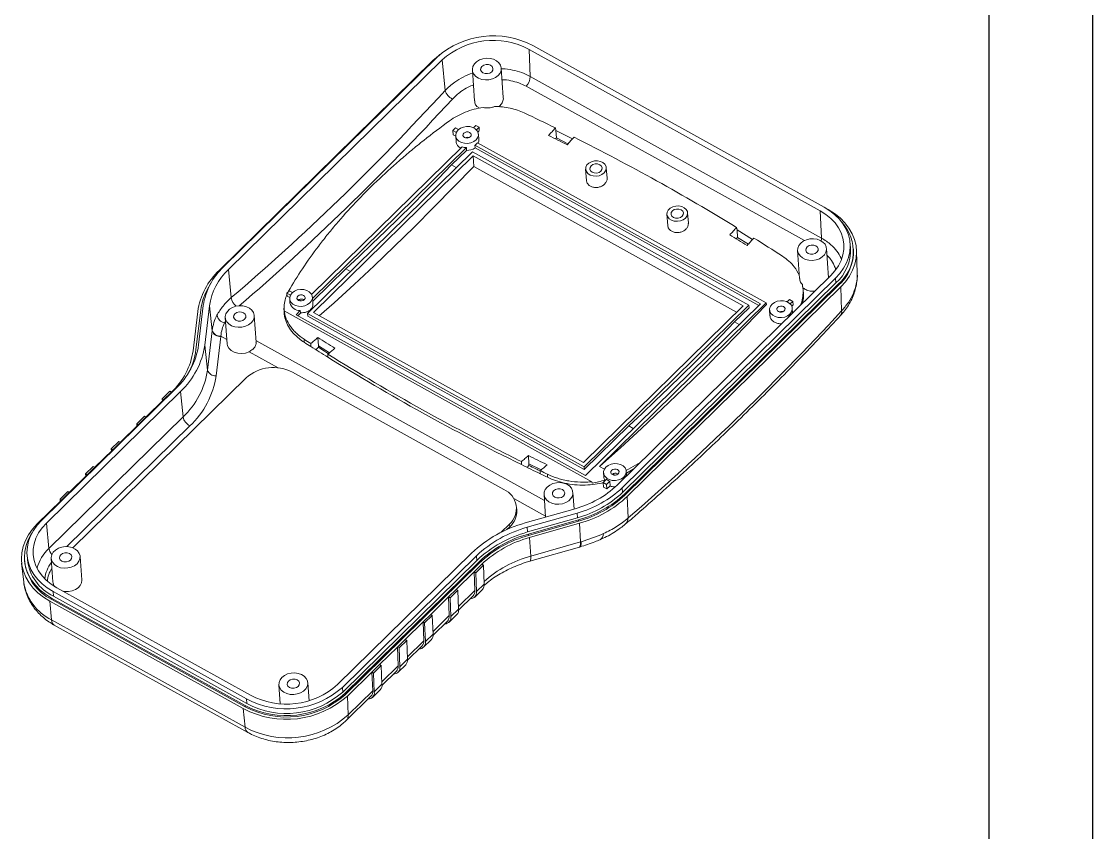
# Model space of a CAD drawing. Header units: inches. Extents: x 2685 to 4830, y 1126 to 1652.
# Drawn here: x 3300.7 to 3430.1, y 1240.7 to 1338.6 of the extents above; entities that cross this region are included whole.
import ezdxf

# ---------------------------------------------------------------- set-up
doc = ezdxf.new("R2010")
doc.units = ezdxf.units.IN
doc.header["$LTSCALE"] = 0.5

msp = doc.modelspace()

# ---------------------------------------------------------------- linework, layer by layer
for p, q in [((3430.088, 1652.384), (3430.088, 1125.657)), ((3417.547, 1639.843), (3417.547, 1138.198))]:
    msp.add_line(p, q)
at = {"color": 7, "linetype": 'Continuous', "lineweight": 15}
for p, q in [((3397.197, 1315.726), (3362.039, 1335.233)), ((3362.039, 1335.233), (3362.185, 1331.955)), ((3397.66, 1316.181), (3362.502, 1335.687)), ((3350.416, 1333.871), (3324.63, 1308.568)), ((3350.931, 1334.289), (3325.146, 1308.986)), ((3351.521, 1333.962), (3325.736, 1308.659)), ((3351.521, 1333.962), (3351.887, 1330.263)), ((3355.182, 1332.729), (3355.441, 1329.023)), ((3358.922, 1329.417), (3358.673, 1332.973)), ((3397.343, 1312.449), (3362.185, 1331.955)), ((3355.593, 1326.05), (3355.31, 1325.771)), ((3355.986, 1325.832), (3355.593, 1326.05)), ((3353.139, 1325.753), (3352.83, 1325.45)), ((3352.83, 1325.45), (3353.257, 1325.214)), ((3352.867, 1324.93), (3352.83, 1325.45)), ((3352.867, 1324.93), (3353.176, 1324.759)), ((3353.516, 1325.544), (3353.139, 1325.753)), ((3353.173, 1324.801), (3353.223, 1324.086)), ((3355.669, 1325.52), (3355.986, 1325.832)), ((3355.96, 1324.358), (3355.916, 1324.992)), ((3356.015, 1325.418), (3355.986, 1325.832)), ((3365.273, 1325.441), (3365.22, 1325.744)), ((3367.286, 1324.442), (3365.273, 1325.441)), ((3365.336, 1324.532), (3365.273, 1325.441)), ((3335.771, 1305.639), (3353.941, 1323.469)), ((3355.487, 1323.656), (3389.976, 1304.521)), ((3355.51, 1323.323), (3355.487, 1323.656)), ((3355.796, 1323.959), (3390.677, 1304.606)), ((3365.336, 1324.532), (3365.225, 1324.423)), ((3366.732, 1323.834), (3365.336, 1324.532)), ((3335.287, 1303.354), (3355.183, 1322.877)), ((3335.879, 1305.141), (3354.457, 1323.372)), ((3335.989, 1303.439), (3355.267, 1322.357)), ((3354.481, 1323.039), (3352.681, 1321.274)), ((3354.457, 1323.372), (3354.481, 1323.039)), ((3355.183, 1322.877), (3388.573, 1304.351)), ((3355.267, 1322.357), (3387.872, 1304.267)), ((3355.267, 1322.357), (3355.355, 1321.106)), ((3389.767, 1304.316), (3355.51, 1323.323)), ((3352.681, 1321.274), (3353.235, 1320.966)), ((3355.355, 1321.106), (3387.089, 1303.499)), ((3371.448, 1319.68), (3371.36, 1320.936)), ((3368.866, 1320.762), (3368.961, 1319.412)), ((3397.197, 1315.726), (3397.343, 1312.449)), ((3398.157, 1315.885), (3398.118, 1315.906)), ((3378.687, 1315.313), (3378.781, 1313.964)), ((3381.269, 1314.231), (3381.181, 1315.487)), ((3387.154, 1313.432), (3387.101, 1313.734)), ((3389.025, 1312.276), (3387.154, 1313.432)), ((3387.218, 1312.514), (3387.154, 1313.432)), ((3387.218, 1312.514), (3387.049, 1312.348)), ((3388.516, 1311.718), (3387.218, 1312.514)), ((3400.84, 1311.195), (3400.801, 1311.761)), ((3394.465, 1310.934), (3394.7, 1307.562)), ((3398.202, 1307.661), (3397.956, 1311.178)), ((3401.204, 1311.054), (3401.192, 1311.22)), ((3401.663, 1308.21), (3401.581, 1310.884)), ((3326.073, 1305.254), (3325.736, 1308.659)), ((3339.894, 1308.725), (3335.902, 1304.808)), ((3340.448, 1308.418), (3339.894, 1308.725)), ((3372.678, 1282.614), (3398.463, 1307.917)), ((3373.267, 1282.287), (3399.053, 1307.59)), ((3373.307, 1281.721), (3399.092, 1307.024)), ((3373.584, 1281.567), (3399.369, 1306.87)), ((3373.596, 1281.401), (3399.381, 1306.704)), ((3395.113, 1306.446), (3395.062, 1306.748)), ((3399.092, 1307.024), (3399.053, 1307.59)), ((3399.381, 1306.704), (3399.369, 1306.87)), ((3333.089, 1306.078), (3332.781, 1305.776)), ((3332.781, 1305.776), (3333.207, 1305.539)), ((3332.804, 1305.443), (3332.781, 1305.776)), ((3332.804, 1305.443), (3333.126, 1305.264)), ((3333.466, 1305.869), (3333.089, 1306.078)), ((3335.924, 1304.485), (3335.866, 1305.318)), ((3373.885, 1281.24), (3399.67, 1306.543)), ((3399.67, 1306.543), (3399.785, 1303.663)), ((3322.687, 1304.286), (3322.118, 1299.543)), ((3323.434, 1304.259), (3322.864, 1299.516)), ((3323.434, 1304.259), (3323.763, 1301.24)), ((3332.433, 1303.995), (3332.43, 1303.769)), ((3333.123, 1305.126), (3333.158, 1304.626)), ((3334.227, 1305.01), (3334.143, 1304.946)), ((3334.515, 1304.85), (3334.227, 1305.01)), ((3387.872, 1304.267), (3368.593, 1285.349)), ((3388.573, 1304.351), (3368.678, 1284.828)), ((3389.976, 1304.521), (3368.847, 1283.787)), ((3390.677, 1304.606), (3370.551, 1284.856)), ((3386.857, 1302.312), (3388.597, 1304.018)), ((3388.597, 1304.018), (3388.573, 1304.351)), ((3390.689, 1304.441), (3390.677, 1304.606)), ((3393.501, 1305.017), (3393.217, 1304.739)), ((3393.894, 1304.799), (3393.501, 1305.017)), ((3393.576, 1304.488), (3393.894, 1304.799)), ((3393.923, 1304.386), (3393.894, 1304.799)), ((3322.021, 1303.579), (3321.451, 1298.836)), ((3322.376, 1303.732), (3321.806, 1298.99)), ((3325.346, 1302.848), (3325.567, 1299.685)), ((3329.063, 1299.865), (3328.838, 1303.092)), ((3369.632, 1283.028), (3332.46, 1303.652)), ((3333.885, 1303.185), (3334.408, 1303.698)), ((3333.885, 1303.185), (3368.847, 1283.787)), ((3334.509, 1303.441), (3334.117, 1303.056)), ((3334.408, 1303.698), (3334.426, 1303.437)), ((3335.287, 1303.354), (3368.678, 1284.828)), ((3335.311, 1303.021), (3335.287, 1303.354)), ((3335.311, 1303.021), (3368.701, 1284.495)), ((3368.593, 1285.349), (3335.989, 1303.439)), ((3391.08, 1303.768), (3391.13, 1303.054)), ((3393.372, 1302.957), (3393.374, 1302.924)), ((3393.372, 1302.957), (3393.395, 1302.944)), ((3393.703, 1303.247), (3393.68, 1303.259)), ((3393.863, 1303.403), (3393.824, 1303.96)), ((3386.857, 1302.312), (3387.411, 1302.004)), ((3323.763, 1301.24), (3323.193, 1296.498)), ((3324.233, 1295.813), (3324.802, 1300.556)), ((3334.876, 1299.86), (3334.882, 1300.223)), ((3336.59, 1299.429), (3336.519, 1300.433)), ((3323.193, 1296.498), (3322.864, 1299.516)), ((3335.683, 1299.712), (3335.675, 1299.351)), ((3336.586, 1299.257), (3336.288, 1298.965)), ((3336.59, 1299.429), (3336.586, 1299.257)), ((3336.59, 1299.429), (3337.928, 1298.586)), ((3337.729, 1298.06), (3337.737, 1298.422)), ((3333.463, 1296.241), (3358.997, 1282.074)), ((3306.942, 1275.043), (3327.853, 1295.563)), ((3319.345, 1294.243), (3303.152, 1278.352)), ((3319.935, 1293.915), (3303.742, 1278.025)), ((3318.652, 1293.947), (3317.727, 1293.039)), ((3318.83, 1293.824), (3317.923, 1292.935)), ((3318.652, 1293.947), (3318.849, 1293.843)), ((3318.849, 1293.843), (3318.83, 1293.824)), ((3319.935, 1293.915), (3320.239, 1290.849)), ((3317.923, 1292.935), (3315.764, 1290.816)), ((3317.754, 1292.769), (3317.727, 1293.039)), ((3317.727, 1293.039), (3317.923, 1292.935)), ((3320.239, 1290.849), (3304.046, 1274.959)), ((3314.839, 1289.908), (3312.679, 1287.789)), ((3315.568, 1290.921), (3314.643, 1290.012)), ((3314.669, 1289.742), (3314.643, 1290.012)), ((3314.643, 1290.012), (3314.839, 1289.908)), ((3315.764, 1290.816), (3314.839, 1289.908)), ((3315.568, 1290.921), (3315.764, 1290.816)), ((3368.701, 1284.495), (3374.07, 1289.764)), ((3374.624, 1289.456), (3374.07, 1289.764)), ((3312.483, 1287.894), (3311.558, 1286.986)), ((3312.679, 1287.789), (3311.754, 1286.881)), ((3312.483, 1287.894), (3312.679, 1287.789)), ((3311.754, 1286.881), (3309.595, 1284.762)), ((3311.585, 1286.715), (3311.558, 1286.986)), ((3311.558, 1286.986), (3311.754, 1286.881)), ((3362.015, 1285.168), (3361.945, 1286.172)), ((3309.399, 1284.867), (3308.473, 1283.959)), ((3309.595, 1284.762), (3308.669, 1283.854)), ((3309.399, 1284.867), (3309.595, 1284.762)), ((3361.11, 1285.454), (3361.102, 1285.092)), ((3362.011, 1284.983), (3361.783, 1284.759)), ((3362.015, 1285.168), (3362.011, 1284.983)), ((3362.015, 1285.168), (3363.495, 1284.448)), ((3368.701, 1284.495), (3368.678, 1284.828)), ((3371.13, 1284.535), (3370.551, 1284.856)), ((3373.753, 1284.391), (3375.455, 1285.34)), ((3308.669, 1283.854), (3306.51, 1281.735)), ((3308.5, 1283.688), (3308.473, 1283.959)), ((3308.473, 1283.959), (3308.669, 1283.854)), ((3363.37, 1283.985), (3363.377, 1284.347)), ((3364.272, 1283.917), (3364.263, 1283.556)), ((3371.384, 1283.313), (3370.984, 1282.921)), ((3371.031, 1284.093), (3371.066, 1283.594)), ((3372.423, 1283.818), (3372.135, 1283.977)), ((3373.654, 1283.572), (3373.631, 1283.585)), ((3373.813, 1283.728), (3373.774, 1284.285)), ((3373.79, 1284.057), (3374.62, 1284.52)), ((3371.022, 1282.379), (3370.984, 1282.921)), ((3370.984, 1282.921), (3371.377, 1282.703)), ((3371.415, 1282.161), (3371.022, 1282.379)), ((3371.189, 1283.223), (3371.198, 1283.131)), ((3371.377, 1282.703), (3371.776, 1283.095)), ((3371.415, 1282.161), (3371.377, 1282.703)), ((3371.817, 1282.514), (3371.776, 1283.095)), ((3373.307, 1281.721), (3373.267, 1282.287)), ((3373.322, 1283.282), (3373.324, 1283.249)), ((3373.322, 1283.282), (3373.345, 1283.269)), ((3305.585, 1280.827), (3302.637, 1277.934)), ((3306.314, 1281.84), (3305.389, 1280.932)), ((3305.416, 1280.661), (3305.389, 1280.932)), ((3305.389, 1280.932), (3305.585, 1280.827)), ((3306.51, 1281.735), (3305.585, 1280.827)), ((3306.314, 1281.84), (3306.51, 1281.735)), ((3363.843, 1281.489), (3364.035, 1278.745)), ((3367.475, 1279.729), (3367.335, 1281.733)), ((3373.596, 1281.401), (3373.584, 1281.567)), ((3373.885, 1281.24), (3373.988, 1278.644)), ((3360.542, 1279.598), (3360.519, 1279.931)), ((3361.571, 1278.041), (3367.588, 1279.761)), ((3361.813, 1277.519), (3367.83, 1279.239)), ((3361.853, 1276.953), (3367.87, 1278.673)), ((3361.967, 1276.708), (3367.983, 1278.428)), ((3361.978, 1276.541), (3367.995, 1278.262)), ((3367.87, 1278.673), (3367.83, 1279.239)), ((3367.995, 1278.262), (3367.983, 1278.428)), ((3303.742, 1278.025), (3304.046, 1274.959)), ((3359.672, 1277.909), (3358.658, 1276.914)), ((3359.695, 1277.576), (3359.354, 1277.241)), ((3359.672, 1277.909), (3359.695, 1277.576)), ((3361.853, 1276.953), (3361.813, 1277.519)), ((3362.097, 1276.285), (3368.114, 1278.005)), ((3368.246, 1275.761), (3368.114, 1278.005)), ((3361.978, 1276.541), (3361.967, 1276.708)), ((3362.097, 1276.285), (3362.229, 1274.04)), ((3362.229, 1274.04), (3368.246, 1275.761)), ((3338.899, 1258.519), (3355.092, 1274.409)), ((3362.106, 1273.418), (3368.123, 1275.138)), ((3368.123, 1275.138), (3368.2, 1275.16)), ((3300.753, 1273.204), (3301.005, 1270.904)), ((3301.092, 1273.591), (3301.103, 1273.424)), ((3301.404, 1274.181), (3301.444, 1273.615)), ((3304.318, 1273.766), (3304.516, 1270.935)), ((3308.008, 1271.179), (3307.81, 1274.01)), ((3339.489, 1258.192), (3355.682, 1274.082)), ((3339.528, 1257.626), (3355.721, 1273.516)), ((3339.805, 1257.472), (3355.998, 1273.362)), ((3339.817, 1257.306), (3356.01, 1273.196)), ((3355.393, 1272.145), (3356.3, 1273.035)), ((3355.721, 1273.516), (3355.682, 1274.082)), ((3356.01, 1273.196), (3355.998, 1273.362)), ((3356.318, 1273.053), (3356.3, 1273.035)), ((3356.515, 1272.94), (3356.318, 1273.053)), ((3353.234, 1270.027), (3355.393, 1272.145)), ((3355.393, 1272.145), (3355.483, 1269.877)), ((3355.59, 1272.032), (3355.393, 1272.145)), ((3356.515, 1272.94), (3355.59, 1272.032)), ((3355.68, 1269.764), (3355.59, 1272.032)), ((3356.605, 1270.672), (3356.515, 1272.94)), ((3356.605, 1270.672), (3355.68, 1269.764)), ((3304.544, 1269.762), (3327.918, 1256.794)), ((3304.584, 1269.196), (3304.544, 1269.762)), ((3304.584, 1269.196), (3327.957, 1256.228)), ((3305.007, 1270.216), (3328.381, 1257.248)), ((3350.149, 1267), (3352.308, 1269.119)), ((3353.234, 1270.027), (3352.308, 1269.119)), ((3352.308, 1269.119), (3352.398, 1266.85)), ((3352.505, 1269.005), (3352.308, 1269.119)), ((3353.43, 1269.913), (3352.505, 1269.005)), ((3353.43, 1269.913), (3353.234, 1270.027)), ((3353.52, 1267.645), (3353.43, 1269.913)), ((3353.522, 1267.513), (3355.267, 1269.226)), ((3355.468, 1269.094), (3356.394, 1270.002)), ((3304.151, 1268.593), (3327.524, 1255.625)), ((3304.151, 1268.593), (3304.368, 1266.34)), ((3304.366, 1268.982), (3327.74, 1256.014)), ((3304.378, 1268.816), (3304.366, 1268.982)), ((3304.378, 1268.816), (3327.751, 1255.848)), ((3352.595, 1266.737), (3352.505, 1269.005)), ((3350.149, 1267), (3349.224, 1266.092)), ((3350.346, 1266.886), (3349.42, 1265.978)), ((3350.346, 1266.886), (3350.149, 1267)), ((3350.436, 1264.618), (3350.346, 1266.886)), ((3352.384, 1266.067), (3353.309, 1266.975)), ((3353.52, 1267.645), (3352.595, 1266.737)), ((3304.368, 1266.34), (3327.741, 1253.372)), ((3304.694, 1265.71), (3328.067, 1252.742)), ((3347.065, 1263.973), (3349.224, 1266.092)), ((3349.224, 1266.092), (3349.314, 1263.823)), ((3349.42, 1265.978), (3349.224, 1266.092)), ((3349.51, 1263.71), (3349.42, 1265.978)), ((3350.437, 1264.486), (3352.183, 1266.199)), ((3347.065, 1263.973), (3346.139, 1263.065)), ((3347.261, 1263.86), (3347.065, 1263.973)), ((3349.299, 1263.04), (3350.224, 1263.948)), ((3350.436, 1264.618), (3349.51, 1263.71)), ((3343.98, 1260.946), (3346.139, 1263.065)), ((3346.139, 1263.065), (3346.229, 1260.796)), ((3346.336, 1262.951), (3346.139, 1263.065)), ((3347.261, 1263.86), (3346.336, 1262.951)), ((3346.426, 1260.683), (3346.336, 1262.951)), ((3347.351, 1261.591), (3347.261, 1263.86)), ((3347.353, 1261.459), (3349.098, 1263.172)), ((3347.351, 1261.591), (3346.426, 1260.683)), ((3340.107, 1257.145), (3343.055, 1260.038)), ((3343.98, 1260.946), (3343.055, 1260.038)), ((3343.055, 1260.038), (3343.145, 1257.77)), ((3343.251, 1259.925), (3343.055, 1260.038)), ((3344.177, 1260.833), (3343.251, 1259.925)), ((3344.177, 1260.833), (3343.98, 1260.946)), ((3344.267, 1258.564), (3344.177, 1260.833)), ((3344.268, 1258.432), (3346.014, 1260.145)), ((3346.215, 1260.013), (3347.14, 1260.921)), ((3335.46, 1256.583), (3335.308, 1258.753)), ((3343.341, 1257.656), (3343.251, 1259.925)), ((3331.816, 1258.509), (3331.976, 1256.22)), ((3339.528, 1257.626), (3339.489, 1258.192)), ((3339.817, 1257.306), (3339.805, 1257.472)), ((3340.197, 1254.877), (3343.145, 1257.77)), ((3343.13, 1256.986), (3344.055, 1257.894)), ((3344.267, 1258.564), (3343.341, 1257.656)), ((3327.957, 1256.228), (3327.918, 1256.794)), ((3339.981, 1254.225), (3342.929, 1257.118)), ((3340.107, 1257.145), (3340.197, 1254.877)), ((3327.524, 1255.625), (3327.741, 1253.372)), ((3327.751, 1255.848), (3327.74, 1256.014))]:
    msp.add_line(p, q, dxfattribs=at)
at = {"color": 8, "linetype": 'Continuous', "lineweight": 15}
for p, q in [((3361.686, 1330.777), (3395.286, 1312.135)), ((3325.255, 1302.197), (3325.379, 1302.381)), ((3325.397, 1302.118), (3325.255, 1302.197)), ((3324.809, 1300.607), (3325.531, 1300.206)), ((3363.894, 1280.758), (3329.047, 1300.093)), ((3328.214, 1298.717), (3331.717, 1296.774)), ((3306.218, 1275.192), (3321.069, 1289.765)), ((3360.176, 1280.984), (3364.028, 1278.847)), ((3353.509, 1267.94), (3355.483, 1269.877)), ((3350.424, 1264.913), (3352.398, 1266.85)), ((3347.34, 1261.886), (3349.314, 1263.823)), ((3344.255, 1258.859), (3346.229, 1260.796))]:
    msp.add_line(p, q, dxfattribs=at)
at = {"color": 7, "linetype": 'Continuous', "lineweight": 15, "flags": 128}
for points in [[(3351.262, 1334.594), (3351.08, 1334.455), (3350.416, 1333.871)], [(3358.303, 1332.088), (3358.528, 1332.376), (3358.653, 1332.693), (3358.669, 1333.02), (3358.576, 1333.337), (3358.379, 1333.623), (3358.091, 1333.861), (3357.731, 1334.035), (3357.319, 1334.135), (3356.883, 1334.154), (3356.45, 1334.091), (3356.047, 1333.951), (3355.699, 1333.741), (3355.428, 1333.475), (3355.252, 1333.171), (3355.181, 1332.846), (3355.219, 1332.521), (3355.365, 1332.218), (3355.61, 1331.954), (3355.937, 1331.746), (3356.326, 1331.608), (3356.753, 1331.548), (3357.191, 1331.57), (3357.612, 1331.672), (3357.991, 1331.849), (3358.303, 1332.088)], [(3357.517, 1332.524), (3357.649, 1332.723), (3357.671, 1332.941), (3357.581, 1333.146), (3357.39, 1333.305), (3357.13, 1333.396), (3356.838, 1333.404), (3356.56, 1333.327), (3356.338, 1333.178), (3356.206, 1332.98), (3356.184, 1332.761), (3356.275, 1332.557), (3356.465, 1332.397), (3356.726, 1332.307), (3357.017, 1332.299), (3357.295, 1332.376), (3357.517, 1332.524)], [(3355.625, 1324.297), (3355.82, 1324.556), (3355.912, 1324.842), (3355.893, 1325.133), (3355.765, 1325.405), (3355.538, 1325.635), (3355.23, 1325.806), (3354.867, 1325.903), (3354.478, 1325.918), (3354.094, 1325.851), (3353.747, 1325.706), (3353.464, 1325.496), (3353.269, 1325.237), (3353.177, 1324.951), (3353.196, 1324.66), (3353.324, 1324.388), (3353.551, 1324.158), (3353.858, 1323.987), (3354.221, 1323.89), (3354.611, 1323.875), (3354.994, 1323.942), (3355.342, 1324.087), (3355.625, 1324.297)], [(3354.937, 1324.678), (3355.025, 1324.811), (3355.04, 1324.956), (3354.98, 1325.093), (3354.853, 1325.199), (3354.679, 1325.259), (3354.485, 1325.265), (3354.299, 1325.214), (3354.151, 1325.114), (3354.063, 1324.982), (3354.048, 1324.836), (3354.109, 1324.7), (3354.236, 1324.594), (3354.41, 1324.533), (3354.604, 1324.528), (3354.789, 1324.579), (3354.937, 1324.678)], [(3355.854, 1325.246), (3355.866, 1325.259), (3355.916, 1325.312), (3355.965, 1325.365), (3356.015, 1325.418)], [(3365.22, 1325.744), (3365.117, 1325.63), (3365.013, 1325.516), (3364.91, 1325.403), (3364.806, 1325.289), (3364.703, 1325.176), (3364.599, 1325.062), (3364.496, 1324.949), (3364.392, 1324.836)], [(3366.633, 1323.724), (3366.736, 1323.838), (3366.84, 1323.951), (3366.943, 1324.064), (3367.046, 1324.178), (3367.15, 1324.291), (3367.253, 1324.405), (3367.357, 1324.518), (3367.46, 1324.632)], [(3336.702, 1303.043), (3338.475, 1304.632), (3340.894, 1306.842), (3343.311, 1309.101), (3345.727, 1311.408), (3348.14, 1313.763), (3350.549, 1316.165), (3352.955, 1318.613), (3355.355, 1321.106)], [(3352.681, 1321.274), (3351.089, 1319.633), (3349.494, 1318.013), (3347.897, 1316.412), (3346.299, 1314.833), (3344.699, 1313.274), (3343.099, 1311.737), (3341.497, 1310.22), (3339.894, 1308.725)], [(3371.096, 1320.304), (3371.279, 1320.551), (3371.359, 1320.825), (3371.329, 1321.101), (3371.19, 1321.354), (3370.956, 1321.563), (3370.647, 1321.708), (3370.29, 1321.777), (3369.918, 1321.763), (3369.563, 1321.668), (3369.257, 1321.501), (3369.027, 1321.275), (3368.894, 1321.012), (3368.869, 1320.734), (3368.955, 1320.466), (3369.143, 1320.232), (3369.418, 1320.054), (3369.754, 1319.945), (3370.123, 1319.918), (3370.49, 1319.972), (3370.825, 1320.105), (3371.096, 1320.304)], [(3370.703, 1320.522), (3370.835, 1320.721), (3370.857, 1320.939), (3370.766, 1321.143), (3370.576, 1321.303), (3370.315, 1321.394), (3370.024, 1321.401), (3369.746, 1321.325), (3369.524, 1321.176), (3369.392, 1320.977), (3369.37, 1320.759), (3369.46, 1320.555), (3369.651, 1320.395), (3369.911, 1320.304), (3370.203, 1320.297), (3370.481, 1320.373), (3370.703, 1320.522)], [(3380.916, 1314.855), (3381.1, 1315.103), (3381.18, 1315.376), (3381.149, 1315.652), (3381.011, 1315.905), (3380.776, 1316.114), (3380.467, 1316.259), (3380.111, 1316.328), (3379.739, 1316.314), (3379.384, 1316.219), (3379.078, 1316.052), (3378.848, 1315.826), (3378.715, 1315.563), (3378.69, 1315.285), (3378.775, 1315.017), (3378.964, 1314.784), (3379.239, 1314.605), (3379.575, 1314.497), (3379.944, 1314.469), (3380.311, 1314.524), (3380.645, 1314.656), (3380.916, 1314.855)], [(3380.523, 1315.073), (3380.656, 1315.272), (3380.678, 1315.49), (3380.587, 1315.695), (3380.397, 1315.854), (3380.136, 1315.945), (3379.845, 1315.952), (3379.567, 1315.876), (3379.345, 1315.727), (3379.213, 1315.528), (3379.19, 1315.31), (3379.281, 1315.106), (3379.471, 1314.946), (3379.732, 1314.856), (3380.024, 1314.848), (3380.301, 1314.924), (3380.523, 1315.073)], [(3398.463, 1307.917), (3398.978, 1308.488), (3399.399, 1309.099), (3399.721, 1309.74), (3399.938, 1310.402), (3400.048, 1311.075), (3400.049, 1311.75), (3399.941, 1312.417), (3399.725, 1313.066), (3399.406, 1313.687), (3398.986, 1314.272), (3398.473, 1314.812), (3397.874, 1315.299), (3397.197, 1315.726)], [(3399.053, 1307.59), (3399.582, 1308.172), (3400.023, 1308.792), (3400.37, 1309.442), (3400.619, 1310.113), (3400.767, 1310.799), (3400.812, 1311.489), (3400.753, 1312.175), (3400.591, 1312.849), (3400.329, 1313.502), (3399.969, 1314.126), (3399.516, 1314.713), (3398.975, 1315.255), (3398.354, 1315.747), (3397.66, 1316.181)], [(3399.67, 1306.543), (3400.246, 1307.176), (3400.725, 1307.85), (3401.103, 1308.556), (3401.374, 1309.287), (3401.535, 1310.032), (3401.583, 1310.783), (3401.519, 1311.529), (3401.344, 1312.262), (3401.058, 1312.972), (3400.667, 1313.65), (3400.174, 1314.288), (3399.586, 1314.878), (3398.911, 1315.413), (3398.157, 1315.885)], [(3387.101, 1313.734), (3386.998, 1313.621), (3386.895, 1313.507), (3386.791, 1313.393), (3386.688, 1313.28), (3386.584, 1313.167), (3386.481, 1313.053), (3386.377, 1312.94), (3386.274, 1312.827)], [(3388.355, 1311.541), (3388.458, 1311.654), (3388.562, 1311.767), (3388.665, 1311.881), (3388.769, 1311.994), (3388.872, 1312.108), (3388.976, 1312.221), (3389.079, 1312.335), (3389.183, 1312.449)], [(3394.836, 1311.819), (3395.147, 1312.058), (3395.526, 1312.235), (3395.947, 1312.337), (3396.385, 1312.359), (3396.812, 1312.299), (3397.202, 1312.161), (3397.529, 1311.954), (3397.773, 1311.69), (3397.919, 1311.386), (3397.957, 1311.062), (3397.886, 1310.737), (3397.71, 1310.432), (3397.439, 1310.167), (3397.091, 1309.957), (3396.688, 1309.816), (3396.255, 1309.754), (3395.819, 1309.773), (3395.408, 1309.873), (3395.047, 1310.047), (3394.759, 1310.284), (3394.562, 1310.57), (3394.469, 1310.887), (3394.485, 1311.214), (3394.61, 1311.532), (3394.836, 1311.819)], [(3395.621, 1311.383), (3395.843, 1311.532), (3396.121, 1311.608), (3396.412, 1311.601), (3396.673, 1311.51), (3396.863, 1311.35), (3396.954, 1311.146), (3396.932, 1310.928), (3396.8, 1310.729), (3396.578, 1310.58), (3396.3, 1310.504), (3396.008, 1310.512), (3395.748, 1310.602), (3395.557, 1310.762), (3395.467, 1310.966), (3395.489, 1311.184), (3395.621, 1311.383)], [(3335.575, 1304.622), (3335.77, 1304.881), (3335.862, 1305.168), (3335.843, 1305.458), (3335.715, 1305.73), (3335.488, 1305.96), (3335.18, 1306.131), (3334.817, 1306.228), (3334.428, 1306.243), (3334.044, 1306.176), (3333.697, 1306.031), (3333.414, 1305.821), (3333.219, 1305.562), (3333.127, 1305.276), (3333.146, 1304.985), (3333.274, 1304.714), (3333.501, 1304.483), (3333.809, 1304.313), (3334.172, 1304.216), (3334.561, 1304.2), (3334.945, 1304.267), (3335.292, 1304.412), (3335.575, 1304.622)], [(3334.887, 1305.004), (3334.976, 1305.136), (3334.99, 1305.282), (3334.93, 1305.418), (3334.803, 1305.524), (3334.629, 1305.585), (3334.435, 1305.59), (3334.25, 1305.539), (3334.102, 1305.44), (3334.014, 1305.307), (3333.999, 1305.162), (3334.059, 1305.025), (3334.186, 1304.919), (3334.36, 1304.859), (3334.554, 1304.854), (3334.739, 1304.905), (3334.887, 1305.004)], [(3328.467, 1302.207), (3328.692, 1302.495), (3328.817, 1302.812), (3328.833, 1303.139), (3328.74, 1303.456), (3328.543, 1303.742), (3328.256, 1303.979), (3327.895, 1304.154), (3327.483, 1304.253), (3327.047, 1304.273), (3326.614, 1304.21), (3326.211, 1304.069), (3325.863, 1303.86), (3325.592, 1303.594), (3325.416, 1303.289), (3325.345, 1302.964), (3325.384, 1302.64), (3325.53, 1302.336), (3325.774, 1302.072), (3326.101, 1301.865), (3326.49, 1301.727), (3326.917, 1301.667), (3327.355, 1301.689), (3327.777, 1301.791), (3328.155, 1301.968), (3328.467, 1302.207)], [(3370.551, 1284.856), (3373.077, 1287.119), (3375.601, 1289.437), (3378.125, 1291.808), (3380.646, 1294.233), (3383.164, 1296.709), (3385.677, 1299.236), (3388.186, 1301.814), (3390.689, 1304.441)], [(3393.532, 1303.265), (3393.728, 1303.523), (3393.819, 1303.81), (3393.801, 1304.101), (3393.672, 1304.372), (3393.445, 1304.603), (3393.138, 1304.773), (3392.775, 1304.87), (3392.386, 1304.886), (3392.002, 1304.818), (3391.655, 1304.674), (3391.372, 1304.463), (3391.177, 1304.205), (3391.085, 1303.918), (3391.104, 1303.627), (3391.232, 1303.356), (3391.459, 1303.125), (3391.766, 1302.955), (3392.129, 1302.858), (3392.518, 1302.842), (3392.902, 1302.91), (3393.25, 1303.054), (3393.532, 1303.265)], [(3392.845, 1303.646), (3392.933, 1303.778), (3392.948, 1303.924), (3392.887, 1304.06), (3392.761, 1304.167), (3392.587, 1304.227), (3392.392, 1304.232), (3392.207, 1304.181), (3392.059, 1304.082), (3391.971, 1303.95), (3391.956, 1303.804), (3392.017, 1303.668), (3392.144, 1303.561), (3392.317, 1303.501), (3392.512, 1303.496), (3392.697, 1303.547), (3392.845, 1303.646)], [(3393.762, 1304.213), (3393.774, 1304.226), (3393.824, 1304.28), (3393.873, 1304.333), (3393.923, 1304.386)], [(3327.681, 1302.643), (3327.813, 1302.842), (3327.836, 1303.06), (3327.745, 1303.264), (3327.554, 1303.424), (3327.294, 1303.515), (3327.002, 1303.522), (3326.724, 1303.446), (3326.503, 1303.297), (3326.37, 1303.098), (3326.348, 1302.88), (3326.439, 1302.676), (3326.629, 1302.516), (3326.89, 1302.425), (3327.181, 1302.418), (3327.459, 1302.494), (3327.681, 1302.643)], [(3374.07, 1289.764), (3375.673, 1291.258), (3377.275, 1292.775), (3378.875, 1294.312), (3380.475, 1295.871), (3382.073, 1297.451), (3383.67, 1299.051), (3385.265, 1300.671), (3386.857, 1302.312)], [(3336.519, 1300.433), (3336.415, 1300.343), (3336.31, 1300.252), (3336.206, 1300.162), (3336.101, 1300.072), (3335.997, 1299.982), (3335.892, 1299.892), (3335.787, 1299.802), (3335.683, 1299.712)], [(3325.567, 1299.685), (3325.613, 1299.451), (3325.781, 1299.131), (3326.059, 1298.859), (3326.427, 1298.655), (3326.858, 1298.533), (3327.322, 1298.503), (3327.785, 1298.566), (3328.214, 1298.717)], [(3337.737, 1298.422), (3337.841, 1298.511), (3337.945, 1298.601), (3338.05, 1298.691), (3338.154, 1298.78), (3338.258, 1298.87), (3338.363, 1298.96), (3338.467, 1299.05), (3338.572, 1299.141)], [(3361.945, 1286.172), (3361.841, 1286.082), (3361.736, 1285.992), (3361.632, 1285.902), (3361.527, 1285.812), (3361.423, 1285.722), (3361.319, 1285.633), (3361.214, 1285.543), (3361.11, 1285.454)], [(3363.377, 1284.347), (3363.482, 1284.436), (3363.586, 1284.526), (3363.691, 1284.616), (3363.796, 1284.706), (3363.9, 1284.796), (3364.005, 1284.887), (3364.109, 1284.977), (3364.214, 1285.067)], [(3373.483, 1283.59), (3373.678, 1283.849), (3373.77, 1284.135), (3373.751, 1284.426), (3373.623, 1284.698), (3373.396, 1284.928), (3373.088, 1285.099), (3372.725, 1285.195), (3372.336, 1285.211), (3371.952, 1285.144), (3371.605, 1284.999), (3371.322, 1284.789), (3371.127, 1284.53), (3371.035, 1284.244), (3371.054, 1283.953), (3371.182, 1283.681), (3371.409, 1283.451), (3371.717, 1283.28), (3372.08, 1283.183), (3372.469, 1283.168), (3372.853, 1283.235), (3373.2, 1283.38), (3373.483, 1283.59)], [(3372.795, 1283.971), (3372.883, 1284.104), (3372.898, 1284.249), (3372.838, 1284.386), (3372.711, 1284.492), (3372.537, 1284.552), (3372.343, 1284.557), (3372.158, 1284.507), (3372.01, 1284.407), (3371.921, 1284.275), (3371.907, 1284.129), (3371.967, 1283.993), (3372.094, 1283.887), (3372.268, 1283.826), (3372.462, 1283.821), (3372.647, 1283.872), (3372.795, 1283.971)], [(3372.135, 1283.977), (3372.073, 1283.933), (3372.051, 1283.914)], [(3364.214, 1282.374), (3364.526, 1282.613), (3364.904, 1282.79), (3365.326, 1282.892), (3365.764, 1282.914), (3366.191, 1282.854), (3366.58, 1282.716), (3366.907, 1282.508), (3367.151, 1282.244), (3367.297, 1281.941), (3367.336, 1281.616), (3367.265, 1281.291), (3367.088, 1280.987), (3366.818, 1280.721), (3366.47, 1280.511), (3366.067, 1280.371), (3365.633, 1280.308), (3365.197, 1280.327), (3364.786, 1280.427), (3364.425, 1280.601), (3364.137, 1280.839), (3363.941, 1281.125), (3363.848, 1281.442), (3363.864, 1281.769), (3363.989, 1282.086), (3364.214, 1282.374)], [(3365, 1281.938), (3365.222, 1282.086), (3365.499, 1282.163), (3365.791, 1282.155), (3366.052, 1282.065), (3366.242, 1281.905), (3366.333, 1281.701), (3366.31, 1281.482), (3366.178, 1281.284), (3365.956, 1281.135), (3365.678, 1281.058), (3365.387, 1281.066), (3365.126, 1281.157), (3364.936, 1281.316), (3364.845, 1281.521), (3364.867, 1281.739), (3365, 1281.938)], [(3371.817, 1282.514), (3371.767, 1282.47), (3371.716, 1282.426), (3371.666, 1282.382), (3371.616, 1282.337), (3371.565, 1282.293), (3371.515, 1282.249), (3371.465, 1282.205), (3371.415, 1282.161)], [(3303.152, 1278.352), (3302.623, 1277.771), (3302.182, 1277.151), (3301.835, 1276.501), (3301.586, 1275.829), (3301.438, 1275.144), (3301.393, 1274.454), (3301.452, 1273.768), (3301.614, 1273.094), (3301.876, 1272.441), (3302.236, 1271.817), (3302.689, 1271.23), (3303.23, 1270.687), (3303.851, 1270.196), (3304.544, 1269.762)], [(3302.637, 1277.934), (3302.061, 1277.302), (3301.582, 1276.628), (3301.204, 1275.921), (3300.934, 1275.191), (3300.773, 1274.445), (3300.724, 1273.695), (3300.788, 1272.949), (3300.964, 1272.216), (3301.249, 1271.506), (3301.641, 1270.827), (3302.133, 1270.189), (3302.721, 1269.599), (3303.396, 1269.065), (3304.151, 1268.593)], [(3302.007, 1276.85), (3301.903, 1276.687), (3301.541, 1276.01), (3301.281, 1275.309), (3301.127, 1274.595), (3301.08, 1273.875), (3301.142, 1273.159), (3301.31, 1272.457), (3301.584, 1271.776), (3301.959, 1271.125), (3302.432, 1270.513), (3302.995, 1269.947), (3303.643, 1269.435), (3304.366, 1268.982)], [(3303.742, 1278.025), (3303.227, 1277.454), (3302.806, 1276.844), (3302.484, 1276.203), (3302.267, 1275.541), (3302.157, 1274.868), (3302.156, 1274.193), (3302.264, 1273.526), (3302.479, 1272.877), (3302.799, 1272.256), (3303.219, 1271.671), (3303.732, 1271.131), (3304.331, 1270.643), (3305.007, 1270.216)], [(3307.439, 1273.125), (3307.664, 1273.412), (3307.789, 1273.729), (3307.805, 1274.057), (3307.712, 1274.373), (3307.516, 1274.659), (3307.228, 1274.897), (3306.867, 1275.071), (3306.456, 1275.171), (3306.02, 1275.19), (3305.586, 1275.127), (3305.183, 1274.987), (3304.835, 1274.777), (3304.565, 1274.512), (3304.388, 1274.207), (3304.317, 1273.882), (3304.356, 1273.558), (3304.502, 1273.254), (3304.746, 1272.99), (3305.073, 1272.782), (3305.462, 1272.644), (3305.889, 1272.584), (3306.327, 1272.606), (3306.749, 1272.709), (3307.127, 1272.885), (3307.439, 1273.125)], [(3306.653, 1273.561), (3306.786, 1273.759), (3306.808, 1273.977), (3306.717, 1274.182), (3306.527, 1274.342), (3306.266, 1274.432), (3305.975, 1274.44), (3305.697, 1274.363), (3305.475, 1274.215), (3305.343, 1274.016), (3305.32, 1273.798), (3305.411, 1273.593), (3305.601, 1273.434), (3305.862, 1273.343), (3306.154, 1273.335), (3306.432, 1273.412), (3306.653, 1273.561)], [(3305.778, 1269.789), (3305.978, 1269.761), (3306.416, 1269.763), (3306.844, 1269.846), (3307.236, 1270.004), (3307.566, 1270.229), (3307.815, 1270.506), (3307.966, 1270.818), (3308.009, 1271.145), (3308.008, 1271.179)], [(3332.187, 1259.394), (3332.499, 1259.633), (3332.877, 1259.81), (3333.299, 1259.912), (3333.737, 1259.934), (3334.164, 1259.874), (3334.553, 1259.736), (3334.88, 1259.529), (3335.124, 1259.265), (3335.27, 1258.961), (3335.309, 1258.636), (3335.238, 1258.312), (3335.061, 1258.007), (3334.791, 1257.741), (3334.443, 1257.532), (3334.04, 1257.391), (3333.607, 1257.328), (3333.171, 1257.348), (3332.759, 1257.447), (3332.398, 1257.622), (3332.11, 1257.859), (3331.914, 1258.145), (3331.821, 1258.462), (3331.837, 1258.789), (3331.962, 1259.106), (3332.187, 1259.394)], [(3332.973, 1258.958), (3333.195, 1259.107), (3333.473, 1259.183), (3333.764, 1259.176), (3334.025, 1259.085), (3334.215, 1258.925), (3334.306, 1258.721), (3334.284, 1258.503), (3334.151, 1258.304), (3333.929, 1258.155), (3333.652, 1258.079), (3333.36, 1258.086), (3333.099, 1258.177), (3332.909, 1258.337), (3332.818, 1258.541), (3332.841, 1258.759), (3332.973, 1258.958)]]:
    msp.add_lwpolyline(points, dxfattribs=at)
at = {"color": 8, "linetype": 'Continuous', "lineweight": 15, "flags": 128}
for points in [[(3368.123, 1275.138), (3368.166, 1275.165), (3368.222, 1275.282), (3368.249, 1275.483), (3368.246, 1275.761)], [(3368.195, 1275.159), (3368.244, 1275.187), (3368.301, 1275.305), (3368.329, 1275.506), (3368.327, 1275.784)], [(3362.107, 1273.418), (3362.149, 1273.444), (3362.205, 1273.562), (3362.232, 1273.763), (3362.229, 1274.04)]]:
    msp.add_lwpolyline(points, dxfattribs=at)
at = {"color": 7, "linetype": 'Continuous', "lineweight": 15}
for centre, radius, start, end in [((3357.72, 1326.683), 10.196, 62.02828, 131.75082), ((3357.693, 1327.039), 9.275, 62.05918, 131.71993), ((3360.306, 1332.057), 1.882, 317.14644, 356.90173), ((3353.609, 1330.849), 1.819, 198.77519, 242.57261), ((3354.511, 1325.077), 1.705, 250.48705, 268.19885), ((3354.821, 1324.644), 1.192, 304.01193, 324.90644), ((3354.559, 1324.766), 1.728, 267.40915, 303.41403), ((3395.976, 1310.82), 5.207, 310.66511, 42.22506), ((3395.576, 1310.95), 5.27, 311.84793, 2.67312), ((3395.715, 1310.797), 5.495, 311.84796, 2.67308), ((3330.411, 1302.367), 8.478, 132.99321, 171.78159), ((3330.593, 1303.144), 7.987, 132.99326, 171.78158), ((3330.834, 1303.19), 7.477, 132.99319, 171.78162), ((3329.965, 1302.74), 7.653, 146.67657, 172.54866), ((3334.309, 1304.871), 1.177, 191.98157, 274.79183), ((3335.059, 1304.444), 0.866, 317.21522, 2.72802), ((3325.488, 1303.336), 1.162, 190.07186, 258.42964), ((3392.705, 1303.945), 1.192, 304.01221, 324.90615), ((3330.012, 1300.489), 6.294, 172.63456, 173.14708), ((3324.719, 1301.561), 1.009, 198.54668, 274.75196), ((3324.731, 1301.618), 1.014, 198.4981, 274.37428), ((3330.326, 1299.893), 5.563, 172.6272, 173.15378), ((3313.03, 1300.051), 8.508, 313.14462, 351.79443), ((3313.203, 1300.831), 9.007, 312.9932, 351.78161), ((3313.445, 1300.877), 9.517, 312.99323, 351.78157), ((3313.869, 1300.004), 8.002, 330.37981, 352.71844), ((3313.694, 1297.87), 9.598, 312.99318, 351.78163), ((3324.149, 1296.818), 1.009, 198.54668, 274.75196), ((3331.145, 1291.868), 4.949, 62.0773, 131.70179), ((3314.061, 1297.282), 10.277, 312.9932, 351.7816), ((3321.834, 1291.211), 1.636, 192.78388, 242.12973), ((3371.861, 1283.653), 0.797, 184.24027, 212.60446), ((3372.219, 1284.357), 1.337, 231.30461, 250.64978), ((3372.656, 1284.27), 1.192, 304.01214, 324.90622), ((3357.981, 1279.772), 2.516, 312.20884, 66.20113), ((3364.469, 1291.292), 11.945, 285.13462, 313.41013), ((3364.499, 1291.556), 12.76, 285.13466, 313.41008), ((3364.538, 1290.99), 12.76, 285.13466, 313.41008), ((3364.552, 1291.115), 13.143, 285.13466, 313.41008), ((3364.564, 1290.948), 13.143, 285.13466, 313.41008), ((3364.578, 1291.078), 13.543, 285.13465, 313.41011), ((3357.954, 1279.494), 2.59, 312.21697, 2.30409), ((3365.54, 1263.364), 15.204, 105.13466, 133.4101), ((3365.57, 1263.629), 14.389, 105.13463, 133.41012), ((3365.609, 1263.063), 14.389, 105.13463, 133.41012), ((3365.623, 1263.188), 14.005, 105.13463, 133.41012), ((3365.635, 1263.021), 14.005, 105.13463, 133.41012), ((3365.654, 1263.14), 13.617, 105.14314, 133.28273), ((3363.87, 1291.063), 15.916, 285.95868, 286.26056), ((3306.928, 1274.095), 5.863, 186.57456, 244.22228), ((3307.029, 1274.259), 5.622, 186.57452, 244.22236), ((3306.403, 1270.941), 2.539, 141.86649, 178.41367), ((3305.554, 1271.018), 1.041, 184.53102, 218.0625), ((3355.793, 1270.559), 0.819, 317.10055, 7.88959), ((3354.937, 1269.643), 0.752, 269.19623, 9.21752), ((3354.664, 1269.787), 0.824, 317.07612, 6.31181), ((3351.853, 1266.616), 0.752, 269.19623, 9.21752), ((3351.58, 1266.76), 0.824, 317.07612, 6.31181), ((3352.709, 1267.533), 0.819, 317.10081, 7.88932), ((3349.624, 1264.506), 0.819, 317.10081, 7.88932), ((3348.768, 1263.59), 0.752, 269.19623, 9.21752), ((3348.495, 1263.733), 0.824, 317.07612, 6.31181), ((3346.54, 1261.479), 0.819, 317.10081, 7.88932), ((3345.683, 1260.563), 0.752, 269.19623, 9.21752), ((3345.411, 1260.706), 0.824, 317.07612, 6.31181), ((3332.726, 1265.404), 10.631, 242.0283, 311.7508), ((3332.7, 1265.798), 10.196, 242.02826, 311.75083), ((3332.739, 1265.232), 10.196, 242.02826, 311.75083), ((3332.727, 1265.442), 9.275, 242.05917, 311.71993), ((3342.599, 1257.536), 0.752, 269.19623, 9.21752), ((3342.326, 1257.679), 0.824, 317.07612, 6.31181), ((3343.455, 1258.452), 0.819, 317.10081, 7.88932), ((3332.724, 1265.416), 11.087, 242.02831, 311.75079), ((3332.738, 1265.237), 10.631, 242.0283, 311.7508), ((3332.889, 1263.064), 10.975, 242.02831, 311.7508)]:
    msp.add_arc(centre, radius, start, end, dxfattribs=at)
at = {"color": 8, "linetype": 'Continuous', "lineweight": 15}
for centre, radius, start, end in [((3396.161, 1312.43), 1.183, 344.32276, 0.91949), ((3327.532, 1305.406), 1.467, 185.93479, 233.80141), ((3399.142, 1303.515), 0.659, 320.56726, 12.97291), ((3372.945, 1278.649), 1.043, 312.48254, 359.7209), ((3370.21, 1276.709), 0.795, 299.40715, 3.76065), ((3307.629, 1271.175), 5.212, 133.43811, 164.25841), ((3305.364, 1275.193), 1.339, 190.0587, 224.48312), ((3307.572, 1270.796), 4.065, 142.36968, 172.65114), ((3365.843, 1260.726), 13.796, 105.18569, 132.10206), ((3307.025, 1271.819), 6.09, 188.63907, 244.12583), ((3305.126, 1266.333), 0.758, 179.49205, 235.23278), ((3339.378, 1254.786), 0.824, 317.09116, 6.31104), ((3328.499, 1253.365), 0.758, 179.48947, 235.25936)]:
    msp.add_arc(centre, radius, start, end, dxfattribs=at)
at = {"color": 7, "linetype": 'Continuous', "lineweight": 15}
for centre, major_axis, ratio, start_param, end_param in [((3326.025, 1463.662), (100.911, 189.247), 0.4584094, 4.0026554, 4.1978838), ((3382.712, 1432.185), (107.035, 185.851), 0.4194294, 4.0170021, 4.2122306)]:
    msp.add_ellipse(centre, major_axis=major_axis, ratio=ratio, start_param=start_param, end_param=end_param, dxfattribs=at)
at = {"color": 8, "linetype": 'Continuous', "lineweight": 15}
msp.add_ellipse((3326.809, 1463.244), major_axis=(101.396, 190.121), ratio=0.4583199, start_param=4.0041235, end_param=4.1979215, dxfattribs=at)
for points, knots in [([(3362.185, 1331.955), (3361.85, 1332.122), (3361.179, 1332.455), (3360.04, 1332.751), (3359.195, 1332.894), (3358.733, 1332.888), (3358.679, 1332.887)], [0, 0, 0, 0, 0.3192794, 0.6385627, 0.9576979, 1, 1, 1, 1]), ([(3355.207, 1332.375), (3354.827, 1332.224), (3354.066, 1331.922), (3352.909, 1331.23), (3352.261, 1330.617), (3351.887, 1330.263)], [0, 0, 0, 0, 0.2974814, 0.5954659, 1, 1, 1, 1]), ([(3358.771, 1331.572), (3358.779, 1331.572), (3359.138, 1331.578), (3359.83, 1331.458), (3360.815, 1331.208), (3361.396, 1330.921), (3361.686, 1330.777)], [0, 0, 0, 0, 0.0067898, 0.3380277, 0.6690175, 1, 1, 1, 1]), ([(3352.772, 1329.234), (3353.096, 1329.544), (3353.658, 1330.083), (3354.552, 1330.638), (3355.093, 1330.862), (3355.306, 1330.95)], [0, 0, 0, 0, 0.4518008, 0.784426, 1, 1, 1, 1]), ([(3399.746, 1309.923), (3399.736, 1309.953), (3399.622, 1310.289), (3399.21, 1310.878), (3398.462, 1311.738), (3397.745, 1312.194), (3397.343, 1312.449)], [0, 0, 0, 0, 0.0281403, 0.3194628, 0.6193188, 1, 1, 1, 1]), ([(3398.013, 1310.369), (3398.161, 1310.216), (3398.519, 1309.846), (3398.873, 1309.265), (3399.009, 1308.828), (3399.059, 1308.664)], [0, 0, 0, 0, 0.3052923, 0.7398321, 1, 1, 1, 1]), ([(3399.785, 1303.663), (3400.069, 1303.993), (3400.646, 1304.661), (3401.238, 1305.776), (3401.582, 1306.943), (3401.713, 1307.765), (3401.659, 1308.184), (3401.655, 1308.209)], [0, 0, 0, 0, 0.2424932, 0.4920482, 0.7345095, 0.9840334, 1, 1, 1, 1])]:
    msp.add_open_spline(points, degree=3, knots=knots, dxfattribs=at)
at = {"color": 7, "linetype": 'Continuous', "lineweight": 15}
for points, knots in [([(3355.465, 1329.025), (3355.469, 1328.936), (3355.478, 1328.691), (3355.671, 1328.365), (3355.914, 1328.197), (3356.014, 1328.128)], [0, 0, 0, 0, 0.2514254, 0.6900624, 1, 1, 1, 1]), ([(3358.371, 1328.289), (3358.436, 1328.343), (3358.642, 1328.516), (3358.851, 1328.882), (3358.96, 1329.228), (3358.916, 1329.398), (3358.912, 1329.415)], [0, 0, 0, 0, 0.1764315, 0.5655628, 0.9547169, 1, 1, 1, 1]), ([(3352.434, 1326.609), (3353.007, 1327.024), (3353.639, 1327.37), (3354.675, 1327.783), (3355.027, 1327.901), (3355.744, 1328.093), (3356.109, 1328.169), (3356.48, 1328.224)], [0, 0, 0, 0, 0.5, 0.5, 0.75, 0.75, 1, 1, 1, 1]), ([(3356.48, 1328.224), (3356.591, 1328.194), (3356.704, 1328.174), (3356.937, 1328.153), (3357.057, 1328.152), (3357.295, 1328.17), (3357.413, 1328.188), (3357.645, 1328.244), (3357.76, 1328.282), (3357.867, 1328.328)], [0, 0, 0, 0, 0.25, 0.25, 0.5, 0.5, 0.75, 0.75, 1, 1, 1, 1]), ([(3357.867, 1328.328), (3358.184, 1328.328), (3358.498, 1328.312), (3359.123, 1328.248), (3359.435, 1328.199), (3360.339, 1328.006), (3360.909, 1327.816), (3361.443, 1327.564)], [0, 0, 0, 0, 0.25, 0.25, 0.5, 0.5, 1, 1, 1, 1]), ([(3352.434, 1326.609), (3351.367, 1325.836), (3350.327, 1325.048), (3348.81, 1323.845), (3348.311, 1323.44), (3347.331, 1322.626), (3346.849, 1322.217), (3344.48, 1320.156), (3342.715, 1318.467), (3340.263, 1315.875), (3339.479, 1315.001), (3338.351, 1313.675), (3337.984, 1313.23), (3337.269, 1312.34), (3336.921, 1311.894), (3335.229, 1309.658), (3334.028, 1307.853), (3332.978, 1306.028)], [0, 0, 0, 0, 0.125, 0.125, 0.1875, 0.1875, 0.25, 0.25, 0.5, 0.5, 0.625, 0.625, 0.6875, 0.6875, 0.75, 0.75, 1, 1, 1, 1]), ([(3353.242, 1324.088), (3353.244, 1324.019), (3353.249, 1323.83), (3353.433, 1323.559), (3353.638, 1323.375), (3353.775, 1323.316), (3353.782, 1323.313)], [0, 0, 0, 0, 0.2164502, 0.5984052, 0.9796746, 1, 1, 1, 1]), ([(3354.787, 1324.585), (3354.757, 1324.595), (3354.675, 1324.619), (3354.528, 1324.608), (3354.41, 1324.584), (3354.363, 1324.554), (3354.361, 1324.552)], [0, 0, 0, 0, 0.2240653, 0.601105, 0.9788481, 1, 1, 1, 1]), ([(3355.872, 1323.917), (3355.878, 1323.928), (3355.945, 1324.054), (3355.99, 1324.211), (3355.956, 1324.342), (3355.952, 1324.357)], [0, 0, 0, 0, 0.0840118, 0.9006264, 1, 1, 1, 1]), ([(3387.101, 1313.734), (3383.937, 1315.668), (3380.717, 1317.544), (3374.167, 1321.178), (3370.839, 1322.936), (3367.46, 1324.632)], [0, 0, 0, 0, 0.5, 0.5, 1, 1, 1, 1]), ([(3371.187, 1319), (3371.259, 1319.099), (3371.405, 1319.297), (3371.475, 1319.546), (3371.444, 1319.666), (3371.441, 1319.679)], [0, 0, 0, 0, 0.4719417, 0.9439102, 1, 1, 1, 1]), ([(3368.978, 1319.414), (3368.98, 1319.351), (3368.986, 1319.177), (3369.15, 1318.924), (3369.436, 1318.696), (3369.815, 1318.564), (3370.235, 1318.541), (3370.651, 1318.632), (3370.978, 1318.8), (3371.128, 1318.944), (3371.187, 1319)], [0, 0, 0, 0, 0.0793924, 0.2186248, 0.357425, 0.495968, 0.6345142, 0.773322, 0.9125609, 1, 1, 1, 1]), ([(3378.799, 1313.965), (3378.801, 1313.902), (3378.807, 1313.728), (3378.971, 1313.475), (3379.257, 1313.247), (3379.636, 1313.115), (3380.056, 1313.093), (3380.472, 1313.184), (3380.798, 1313.351), (3380.949, 1313.495), (3381.007, 1313.551)], [0, 0, 0, 0, 0.0793925, 0.2186249, 0.3574251, 0.4959681, 0.6345142, 0.7733221, 0.9125609, 1, 1, 1, 1]), ([(3381.007, 1313.551), (3381.08, 1313.65), (3381.226, 1313.848), (3381.296, 1314.097), (3381.265, 1314.217), (3381.261, 1314.23)], [0, 0, 0, 0, 0.4719415, 0.9439098, 1, 1, 1, 1]), ([(3392.626, 1310.262), (3392.894, 1310.071), (3393.434, 1309.685), (3394.158, 1308.922), (3394.488, 1308.306), (3394.672, 1307.964)], [0, 0, 0, 0, 0.3022243, 0.6115324, 1, 1, 1, 1]), ([(3399.646, 1303.101), (3399.806, 1303.278), (3400.157, 1303.667), (3400.608, 1304.33), (3401.012, 1305.067), (3401.321, 1305.836), (3401.533, 1306.619), (3401.658, 1307.407), (3401.661, 1307.935), (3401.662, 1308.196)], [0, 0, 0, 0, 0.1239238, 0.2721706, 0.4214728, 0.5696047, 0.7138834, 0.858547, 1, 1, 1, 1]), ([(3395.049, 1306.825), (3394.944, 1306.949), (3394.755, 1307.17), (3394.729, 1307.444), (3394.717, 1307.565)], [0, 0, 0, 0, 0.5599801, 1, 1, 1, 1]), ([(3395.049, 1306.825), (3395.084, 1306.556), (3395.154, 1306.012), (3395.088, 1305.176), (3394.917, 1304.628), (3394.832, 1304.354)], [0, 0, 0, 0, 0.3288028, 0.6640854, 1, 1, 1, 1]), ([(3332.791, 1305.628), (3332.709, 1305.418), (3332.525, 1304.944), (3332.417, 1304.226), (3332.443, 1303.729), (3332.455, 1303.504)], [0, 0, 0, 0, 0.30217411, 0.68366829, 1, 1, 1, 1]), ([(3395.018, 1304.537), (3395.044, 1304.618), (3395.153, 1304.972), (3395.2, 1305.621), (3395.141, 1306.174), (3395.111, 1306.454)], [0, 0, 0, 0, 0.1287159, 0.5599735, 1, 1, 1, 1]), ([(3396.57, 1306.06), (3396.472, 1306.045), (3396.179, 1305.999), (3395.701, 1306.096), (3395.321, 1306.275), (3395.152, 1306.419), (3395.111, 1306.454)], [0, 0, 0, 0, 0.1780016, 0.533277, 0.8872816, 1, 1, 1, 1]), ([(3326.073, 1305.254), (3325.699, 1304.931), (3325.369, 1304.593), (3324.793, 1303.886), (3324.546, 1303.517), (3324.343, 1303.132)], [0, 0, 0, 0, 0.5, 0.5, 1, 1, 1, 1]), ([(3334.862, 1304.985), (3334.839, 1305), (3334.776, 1305.043), (3334.636, 1305.078), (3334.467, 1305.084), (3334.326, 1305.056), (3334.253, 1305.022), (3334.227, 1305.01)], [0, 0, 0, 0, 0.1365827, 0.3787138, 0.6210149, 0.8639233, 1, 1, 1, 1]), ([(3332.458, 1303.582), (3332.455, 1303.471), (3332.447, 1303.067), (3332.652, 1302.38), (3333.069, 1301.55), (3333.63, 1300.858), (3334.243, 1300.294), (3334.665, 1300.005), (3334.876, 1299.86)], [0, 0, 0, 0, 0.0793688, 0.2885842, 0.4978184, 0.7070529, 0.8535265, 1, 1, 1, 1]), ([(3334.882, 1300.223), (3334.533, 1300.446), (3334.219, 1300.689), (3333.797, 1301.08), (3333.666, 1301.215), (3333.419, 1301.494), (3333.305, 1301.639), (3332.996, 1302.077), (3332.83, 1302.379), (3332.644, 1302.848), (3332.591, 1303.008), (3332.509, 1303.33), (3332.479, 1303.491), (3332.46, 1303.652)], [0, 0, 0, 0, 0.25, 0.25, 0.375, 0.375, 0.5, 0.5, 0.75, 0.75, 0.875, 0.875, 1, 1, 1, 1]), ([(3335.695, 1303.855), (3335.626, 1303.784), (3335.543, 1303.719), (3335.358, 1303.608), (3335.253, 1303.56), (3335.032, 1303.487), (3334.914, 1303.461), (3334.672, 1303.432), (3334.549, 1303.429), (3334.426, 1303.437)], [0, 0, 0, 0, 0.25, 0.25, 0.5, 0.5, 0.75, 0.75, 1, 1, 1, 1]), ([(3373.654, 1277.884), (3374.141, 1278.306), (3375.555, 1279.53), (3377.897, 1281.607), (3380.68, 1284.135), (3383.462, 1286.728), (3386.243, 1289.384), (3389.021, 1292.1), (3391.796, 1294.877), (3394.566, 1297.713), (3397.185, 1300.451), (3398.877, 1302.266), (3399.651, 1303.096)], [0, 0, 0, 0, 0.0561572, 0.1629605, 0.269748, 0.3765181, 0.4832717, 0.5900095, 0.6967322, 0.8034408, 0.9101357, 1, 1, 1, 1]), ([(3391.15, 1303.055), (3391.152, 1302.987), (3391.157, 1302.798), (3391.337, 1302.523), (3391.652, 1302.27), (3392.067, 1302.134), (3392.39, 1302.088), (3392.55, 1302.122), (3392.56, 1302.124)], [0, 0, 0, 0, 0.12257142, 0.33886567, 0.55477009, 0.7704478, 0.98612849, 1, 1, 1, 1]), ([(3392.695, 1303.553), (3392.665, 1303.562), (3392.583, 1303.587), (3392.436, 1303.575), (3392.318, 1303.552), (3392.271, 1303.521), (3392.268, 1303.52)], [0, 0, 0, 0, 0.22406497, 0.60110424, 0.97884926, 1, 1, 1, 1]), ([(3328.214, 1298.717), (3328.373, 1298.809), (3328.69, 1298.991), (3328.974, 1299.369), (3329.089, 1299.672), (3329.056, 1299.834), (3329.05, 1299.864)], [0, 0, 0, 0, 0.3102835, 0.6205479, 0.9315596, 1, 1, 1, 1]), ([(3335.675, 1299.351), (3336.017, 1299.134), (3336.699, 1298.702), (3337.386, 1298.274), (3337.729, 1298.06)], [0, 0, 0, 0, 0.5006479, 1, 1, 1, 1]), ([(3336.586, 1299.257), (3336.833, 1299.098), (3337.238, 1298.838), (3337.645, 1298.58), (3337.804, 1298.48)], [0, 0, 0, 0, 0.610514, 1, 1, 1, 1]), ([(3337.729, 1298.06), (3341.443, 1295.749), (3345.25, 1293.513), (3353.05, 1289.185), (3357.034, 1287.099), (3361.102, 1285.092)], [0, 0, 0, 0, 0.5, 0.5, 1, 1, 1, 1]), ([(3337.737, 1298.422), (3341.453, 1296.111), (3345.261, 1293.874), (3351.108, 1290.63), (3353.08, 1289.567), (3357.063, 1287.481), (3359.076, 1286.457), (3361.11, 1285.454)], [0, 0, 0, 0, 0.5, 0.5, 0.75, 0.75, 1, 1, 1, 1]), ([(3361.102, 1285.092), (3361.478, 1284.906), (3362.232, 1284.535), (3362.99, 1284.169), (3363.37, 1283.985)], [0, 0, 0, 0, 0.49932, 1, 1, 1, 1]), ([(3362.011, 1284.983), (3362.285, 1284.85), (3362.737, 1284.63), (3363.193, 1284.412), (3363.373, 1284.326)], [0, 0, 0, 0, 0.6041405, 1, 1, 1, 1]), ([(3364.263, 1283.556), (3364.583, 1283.416), (3365.231, 1283.133), (3366.337, 1282.833), (3367.542, 1282.641), (3368.793, 1282.597), (3369.976, 1282.68), (3370.693, 1282.842), (3371.026, 1282.918)], [0, 0, 0, 0, 0.159226, 0.3221898, 0.4983401, 0.679599, 0.8513819, 1, 1, 1, 1]), ([(3369.632, 1283.028), (3369.402, 1283.005), (3369.171, 1282.99), (3368.704, 1282.975), (3368.469, 1282.975), (3367.762, 1282.998), (3367.299, 1283.044), (3366.616, 1283.158), (3366.391, 1283.203), (3365.945, 1283.308), (3365.723, 1283.368), (3365.075, 1283.569), (3364.663, 1283.729), (3364.272, 1283.917)], [0, 0, 0, 0, 0.125, 0.125, 0.25, 0.25, 0.5, 0.5, 0.625, 0.625, 0.75, 0.75, 1, 1, 1, 1]), ([(3372.77, 1283.952), (3372.747, 1283.968), (3372.684, 1284.011), (3372.544, 1284.045), (3372.375, 1284.052), (3372.234, 1284.023), (3372.161, 1283.989), (3372.135, 1283.977)], [0, 0, 0, 0, 0.1365828, 0.3787141, 0.6210132, 0.8639232, 1, 1, 1, 1]), ([(3372.429, 1282.412), (3372.387, 1282.409), (3372.192, 1282.398), (3371.983, 1282.454), (3371.831, 1282.509), (3371.817, 1282.514)], [0, 0, 0, 0, 0.197124, 0.9248314, 1, 1, 1, 1]), ([(3371.004, 1276.761), (3371.576, 1277.015), (3372.111, 1277.299), (3373.105, 1277.927), (3373.566, 1278.27), (3373.988, 1278.644)], [0, 0, 0, 0, 0.5, 0.5, 1, 1, 1, 1]), ([(3370.608, 1276.035), (3370.87, 1276.151), (3371.446, 1276.404), (3372.271, 1276.877), (3373.027, 1277.377), (3373.455, 1277.74), (3373.637, 1277.894)], [0, 0, 0, 0, 0.2340938, 0.5137112, 0.7941099, 1, 1, 1, 1]), ([(3368.195, 1275.163), (3368.489, 1275.253), (3369.102, 1275.439), (3369.906, 1275.731), (3370.398, 1275.938), (3370.598, 1276.022)], [0, 0, 0, 0, 0.3529188, 0.736041, 1, 1, 1, 1]), ([(3356.586, 1270.493), (3356.78, 1270.661), (3357.203, 1271.026), (3357.936, 1271.544), (3358.762, 1272.048), (3359.646, 1272.505), (3360.578, 1272.91), (3361.405, 1273.209), (3361.923, 1273.363), (3362.106, 1273.418)], [0, 0, 0, 0, 0.1338255, 0.2903565, 0.4465864, 0.60268, 0.7587287, 0.9147885, 1, 1, 1, 1]), ([(3301.005, 1270.941), (3301.006, 1270.919), (3301.018, 1270.648), (3301.13, 1270.135), (3301.344, 1269.416), (3301.653, 1268.725), (3302.044, 1268.068), (3302.516, 1267.45), (3303.063, 1266.876), (3303.684, 1266.352), (3304.238, 1265.971), (3304.587, 1265.771), (3304.694, 1265.71)], [0, 0, 0, 0, 0.01015089, 0.12520166, 0.24002215, 0.35509848, 0.47089856, 0.58780615, 0.70607931, 0.82582227, 0.94698045, 1, 1, 1, 1]), ([(3328.067, 1252.742), (3328.217, 1252.662), (3328.62, 1252.448), (3329.317, 1252.155), (3330.161, 1251.884), (3331.039, 1251.687), (3331.94, 1251.565), (3332.855, 1251.519), (3333.774, 1251.549), (3334.689, 1251.655), (3335.59, 1251.838), (3336.469, 1252.095), (3337.315, 1252.425), (3338.12, 1252.825), (3338.873, 1253.295), (3339.493, 1253.766), (3339.842, 1254.094), (3339.981, 1254.225)], [0, 0, 0, 0, 0.0410506, 0.1104106, 0.1799374, 0.2497033, 0.3196092, 0.3895948, 0.4596539, 0.5298013, 0.600058, 0.6704453, 0.7409778, 0.8116448, 0.8823698, 0.953032, 1, 1, 1, 1])]:
    msp.add_open_spline(points, degree=3, knots=knots, dxfattribs=at)
for points in [[(3365.22, 1325.744), (3363.968, 1326.359), (3362.709, 1326.965), (3361.443, 1327.564)], [(3364.392, 1324.836), (3365.141, 1324.468), (3365.888, 1324.098), (3366.633, 1323.724)], [(3386.274, 1312.827), (3386.97, 1312.401), (3387.664, 1311.972), (3388.355, 1311.541)], [(3392.626, 1310.262), (3391.486, 1310.999), (3390.339, 1311.727), (3389.183, 1312.449)], [(3324.343, 1303.132), (3324.046, 1302.569), (3323.854, 1301.953), (3323.769, 1301.296)], [(3332.46, 1303.652), (3332.458, 1303.603), (3332.457, 1303.554), (3332.455, 1303.504)], [(3324.809, 1300.607), (3324.862, 1301.177), (3325.01, 1301.711), (3325.255, 1302.197)], [(3334.882, 1300.223), (3335.149, 1300.052), (3335.416, 1299.882), (3335.683, 1299.712)], [(3338.572, 1299.141), (3337.884, 1299.569), (3337.2, 1300), (3336.519, 1300.433)], [(3334.876, 1299.86), (3335.142, 1299.69), (3335.408, 1299.52), (3335.675, 1299.351)], [(3364.214, 1285.067), (3363.455, 1285.433), (3362.698, 1285.801), (3361.945, 1286.172)], [(3363.37, 1283.985), (3363.667, 1283.841), (3363.964, 1283.698), (3364.263, 1283.556)], [(3363.377, 1284.347), (3363.675, 1284.203), (3363.973, 1284.059), (3364.272, 1283.917)], [(3369.66, 1282.862), (3369.651, 1282.917), (3369.642, 1282.973), (3369.632, 1283.028)], [(3369.66, 1282.862), (3370.187, 1282.943), (3370.697, 1283.064), (3371.189, 1283.223)], [(3368.327, 1275.784), (3369.273, 1276.06), (3370.165, 1276.389), (3371.004, 1276.761)]]:
    msp.add_open_spline(points, degree=3, dxfattribs=at)

doc.saveas('drawing.dxf')
